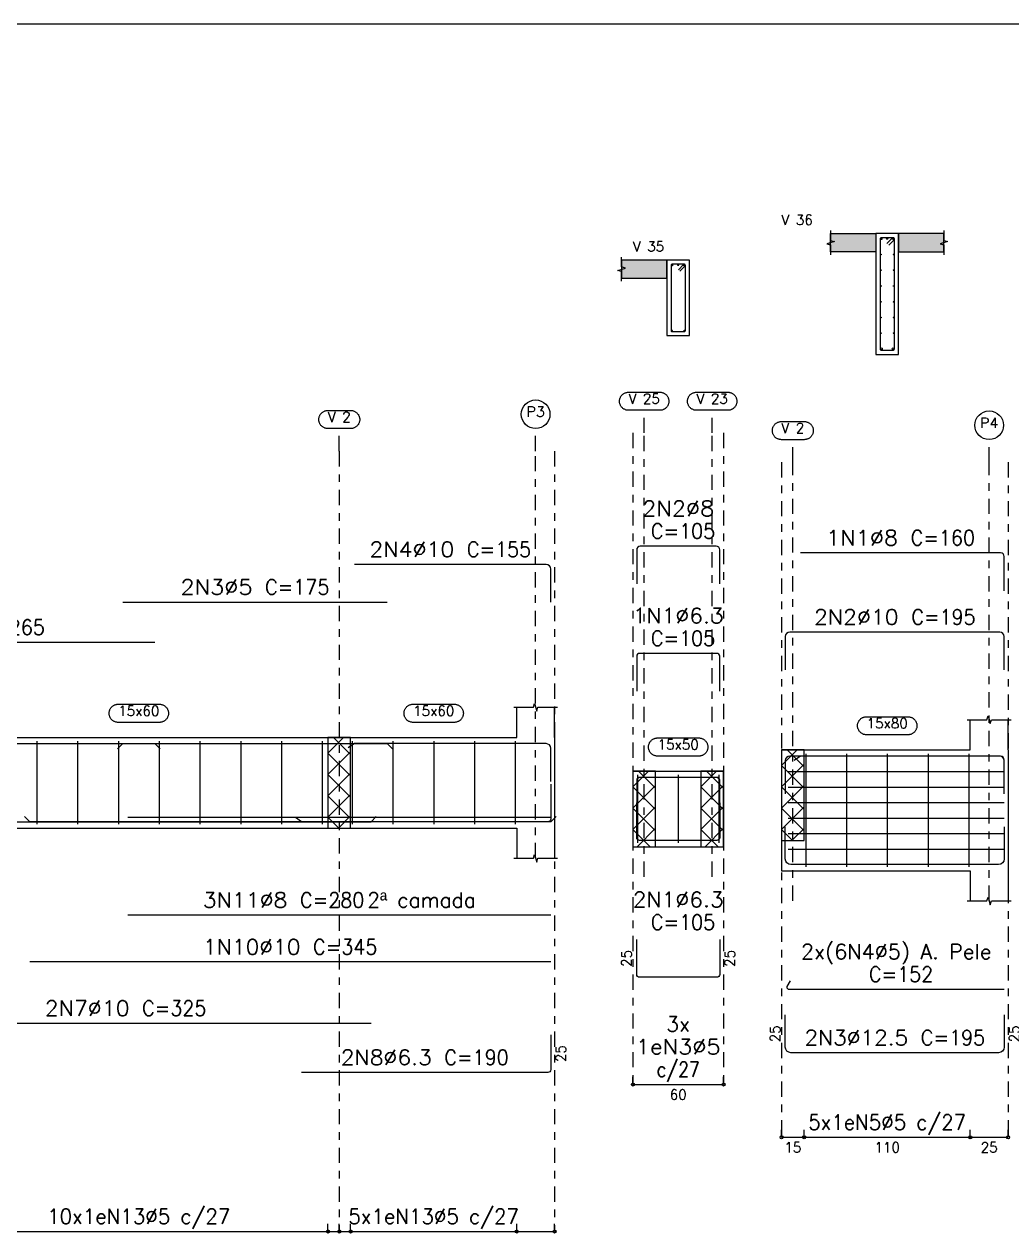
# Model space of a CAD drawing. Header units: millimetres. Extents: x 0 to 84, y 0 to 59.4.
# Drawn here: x 39.13 to 52.21, y 43.37 to 59.4 of the extents above; entities that cross this region are included whole.
import ezdxf
from ezdxf.enums import TextEntityAlignment as Align

# ---------------------------------------------------------------- set-up
doc = ezdxf.new("R2010")
doc.units = ezdxf.units.MM
doc.linetypes.add('CYPE_RAYAPUNTO', pattern=[0.4125, 0.2025, -0.105, 0, -0.105])
for name, color, linetype, lineweight in [('ARM_LONGITUDINAL_Ø10', 103, 'Continuous', 9), ('ARM_LONGITUDINAL_Ø12_5', 51, 'Continuous', 9), ('ARM_LONGITUDINAL_Ø5', 151, 'Continuous', 9), ('ARM_LONGITUDINAL_Ø6_3', 32, 'Continuous', 9), ('ARM_LONGITUDINAL_Ø8', 32, 'Continuous', 9), ('ARM_TRANSVERSAL_Ø5', 151, 'Continuous', 9), ('ELE_ARM_TRANS_TXT_EST', 3, 'Continuous', 9), ('ELE_CONT_NOS', 122, 'Continuous', 9), ('ELE_CONT_VIG_CONCRETO', 2, 'Continuous', 9), ('ELE_COT_COT_ANCORAGENS', 3, 'Continuous', 0), ('ELE_COT_COT_EST', 3, 'Continuous', 0), ('ELE_COT_COT_LIN_APOIOS', 2, 'CYPE_RAYAPUNTO', 0), ('ELE_COT_TEXTOS_ESTRIBOS', 122, 'Continuous', 0), ('ELE_REF_COT_LIN_AUX_COTA', 2, 'CYPE_RAYAPUNTO', 9), ('ELE_REF_NOME_PORTICO', 3, 'Continuous', 9), ('ELE_REF_REF_NOME', 3, 'Continuous', 9), ('ELE_REF_REF_REFERENCIA', 3, 'Continuous', 9), ('ELE_REF_TEXTO_REF_NOME', 3, 'Continuous', 9), ('ELE_REF_TEXTO_REF_REFERENCIA', 3, 'Continuous', 9), ('POR_ARM_LONG_ARM_TEXTOS', 3, 'Continuous', 9), ('POR_ARM_LONG_TXT_COMP', 3, 'Continuous', 9), ('POR_ARM_LONG_TXT_IND_LAYER_ARM_LONG', 3, 'Continuous', 9), ('QUAD_BORDA', 1, 'Continuous', 20), ('QUAD_LIMITES', 2, 'Continuous', 0), ('SEC_CONT_LAJES_CORTE', 8, 'Continuous', 9), ('SEC_CONT_VIG_CONCRETO_CORTE', 2, 'Continuous', 9)]:
    doc.layers.add(name, color=color, linetype=linetype, lineweight=lineweight)
doc.styles.add('CYPETXT', font='', dxfattribs={"height": 0.2})
doc.styles.get('CYPETXT').set_extended_font_data('romans')

msp = doc.modelspace()

# ---------------------------------------------------------------- hatches: boundary and pattern name
at = {"layer": 'SEC_CONT_LAJES_CORTE', "true_color": 0xdad7d3}
for points in [[(49.808, 56.627), (50.408, 56.627), (50.408, 56.387), (49.808, 56.387)], [(51.308, 56.627), (50.708, 56.627), (50.708, 56.387), (51.308, 56.387)], [(47.04, 56.035), (47.64, 56.035), (47.64, 56.275), (47.04, 56.275)]]:
    msp.add_hatch(color=254, dxfattribs=at).paths.add_polyline_path(points, flags=0)

# ---------------------------------------------------------------- linework, layer by layer
at = {"layer": 'ARM_LONGITUDINAL_Ø10'}
for p, q in [((43.502, 49.871), (43.419, 49.815)), ((39.202, 48.835), (39.131, 48.905)), ((43.722, 48.835), (43.792, 48.905)), ((46.102, 48.835), (46.172, 48.905))]:
    msp.add_line(p, q, dxfattribs=at)
for points in [[(46.102, 51.744), (46.102, 52.184), (46.097, 52.207), (46.084, 52.226), (46.065, 52.239), (46.042, 52.244), (43.502, 52.244)], [(52.108, 50.848), (52.108, 51.288), (52.103, 51.311), (52.09, 51.33), (52.071, 51.343), (52.048, 51.348), (49.268, 51.348), (49.245, 51.343), (49.225, 51.33), (49.212, 51.311), (49.208, 51.288), (49.208, 50.848)], [(46.102, 49.371), (46.102, 49.811), (46.097, 49.834), (46.084, 49.853), (46.065, 49.866), (46.042, 49.871), (43.502, 49.871)], [(52.108, 49.206), (52.108, 49.646), (52.103, 49.669), (52.09, 49.688), (52.071, 49.701), (52.048, 49.706), (49.268, 49.706), (49.245, 49.701), (49.225, 49.688), (49.212, 49.669), (49.208, 49.646), (49.208, 49.206)], [(37.222, 48.835), (43.722, 48.835)], [(46.102, 48.835), (39.202, 48.835)], [(46.102, 46.979), (39.202, 46.979)], [(37.222, 46.167), (43.722, 46.167)]]:
    msp.add_lwpolyline(points, dxfattribs=at)
for centre in [(50.478, 56.557), (50.638, 56.557)]:
    msp.add_circle(centre, 0.01, dxfattribs=at)
at = {"layer": 'ARM_LONGITUDINAL_Ø12_5'}
msp.add_line((40.857, 49.871), (40.928, 49.8), dxfattribs=at)
for points in [[(35.557, 51.213), (40.857, 51.213)], [(35.557, 49.871), (40.857, 49.871)], [(52.108, 48.77), (52.108, 48.345), (52.102, 48.316), (52.086, 48.292), (52.061, 48.275), (52.033, 48.27), (49.283, 48.27), (49.254, 48.275), (49.23, 48.292), (49.213, 48.316), (49.208, 48.345), (49.208, 48.77)], [(52.108, 46.277), (52.108, 45.852), (52.102, 45.823), (52.086, 45.799), (52.061, 45.783), (52.033, 45.777), (49.283, 45.777), (49.254, 45.783), (49.23, 45.799), (49.213, 45.823), (49.208, 45.852), (49.208, 46.277)]]:
    msp.add_lwpolyline(points, dxfattribs=at)
for centre in [(50.48, 55.1), (50.635, 55.1)]:
    msp.add_circle(centre, 0.0125, dxfattribs=at)
at = {"layer": 'ARM_LONGITUDINAL_Ø5'}
for p, q in [((40.435, 49.871), (40.365, 49.8)), ((43.935, 49.871), (44.006, 49.8))]:
    msp.add_line(p, q, dxfattribs=at)
for points in [[(40.435, 51.745), (43.935, 51.745)], [(40.435, 49.871), (43.935, 49.871)], [(49.248, 49.501), (52.108, 49.501)], [(49.248, 49.295), (52.108, 49.295)], [(49.248, 49.09), (52.108, 49.09)], [(49.248, 48.885), (52.108, 48.885)], [(49.248, 48.68), (52.108, 48.68)], [(49.248, 48.475), (52.108, 48.475)], [(49.273, 46.729), (49.228, 46.652), (49.23, 46.638), (49.237, 46.626), (49.248, 46.617), (52.108, 46.617)]]:
    msp.add_lwpolyline(points, dxfattribs=at)
for centre in [(50.473, 56.349), (50.643, 56.349), (50.473, 56.141), (50.643, 56.141), (50.473, 55.933), (50.643, 55.933), (50.473, 55.724), (50.643, 55.724), (50.473, 55.516), (50.643, 55.516), (50.473, 55.308), (50.643, 55.308)]:
    msp.add_circle(centre, 0.005, dxfattribs=at)
at = {"layer": 'ARM_LONGITUDINAL_Ø6_3'}
msp.add_line((42.802, 48.835), (42.721, 48.894), dxfattribs=at)
for points in [[(48.34, 50.566), (48.34, 51.028), (48.337, 51.043), (48.329, 51.055), (48.316, 51.063), (48.302, 51.066), (47.277, 51.066), (47.263, 51.063), (47.251, 51.055), (47.243, 51.043), (47.24, 51.028), (47.24, 50.566)], [(48.34, 48.924), (48.34, 49.386), (48.337, 49.401), (48.329, 49.413), (48.316, 49.421), (48.302, 49.424), (47.277, 49.424), (47.263, 49.421), (47.251, 49.413), (47.243, 49.401), (47.24, 49.386), (47.24, 48.924)], [(46.102, 49.335), (46.102, 48.872), (46.099, 48.858), (46.091, 48.846), (46.078, 48.838), (46.064, 48.835), (42.802, 48.835)], [(48.34, 49.088), (48.34, 48.626), (48.337, 48.611), (48.329, 48.599), (48.316, 48.591), (48.302, 48.588), (47.277, 48.588), (47.263, 48.591), (47.251, 48.599), (47.243, 48.611), (47.24, 48.626), (47.24, 49.088)], [(48.34, 47.276), (48.34, 46.814), (48.337, 46.799), (48.329, 46.787), (48.316, 46.779), (48.302, 46.776), (47.277, 46.776), (47.263, 46.779), (47.251, 46.787), (47.243, 46.799), (47.24, 46.814), (47.24, 47.276)], [(46.102, 46.015), (46.102, 45.553), (46.099, 45.538), (46.091, 45.526), (46.078, 45.518), (46.064, 45.515), (42.802, 45.515)]]:
    msp.add_lwpolyline(points, dxfattribs=at)
for centre in [(47.79, 56.209), (47.706, 55.341), (47.873, 55.341)]:
    msp.add_circle(centre, 0.0063, dxfattribs=at)
at = {"layer": 'ARM_LONGITUDINAL_Ø8'}
msp.add_line((49.408, 49.706), (49.325, 49.649), dxfattribs=at)
for points in [[(48.34, 51.986), (48.34, 52.438), (48.336, 52.456), (48.326, 52.472), (48.31, 52.482), (48.292, 52.486), (47.288, 52.486), (47.269, 52.482), (47.254, 52.472), (47.243, 52.456), (47.24, 52.438), (47.24, 51.986)], [(52.108, 51.897), (52.108, 52.349), (52.104, 52.368), (52.094, 52.383), (52.078, 52.394), (52.06, 52.397), (49.408, 52.397)], [(52.108, 49.206), (52.108, 49.658), (52.104, 49.676), (52.094, 49.692), (52.078, 49.702), (52.06, 49.706), (49.408, 49.706)], [(48.34, 48.924), (48.34, 49.376), (48.336, 49.394), (48.326, 49.41), (48.31, 49.42), (48.292, 49.424), (47.288, 49.424), (47.269, 49.42), (47.254, 49.41), (47.243, 49.394), (47.24, 49.376), (47.24, 48.924)], [(46.102, 48.891), (40.502, 48.891)], [(46.102, 47.599), (40.502, 47.599)]]:
    msp.add_lwpolyline(points, dxfattribs=at)
for centre in [(50.558, 56.559), (47.708, 56.207), (47.872, 56.207)]:
    msp.add_circle(centre, 0.008, dxfattribs=at)
at = {"layer": 'ARM_TRANSVERSAL_Ø5'}
for p, q in [((39.297, 49.903), (39.297, 48.803)), ((39.837, 49.903), (39.837, 48.803)), ((40.377, 49.903), (40.377, 48.803)), ((40.917, 49.903), (40.917, 48.803)), ((41.457, 49.903), (41.457, 48.803)), ((41.997, 49.903), (41.997, 48.803)), ((42.537, 49.903), (42.537, 48.803)), ((43.077, 49.903), (43.077, 48.803)), ((43.472, 49.903), (43.472, 48.803)), ((44.012, 49.903), (44.012, 48.803)), ((44.552, 49.903), (44.552, 48.803)), ((45.092, 49.903), (45.092, 48.803)), ((45.632, 49.903), (45.632, 48.803)), ((49.478, 49.738), (49.478, 48.238)), ((50.018, 49.738), (50.018, 48.238)), ((50.558, 49.738), (50.558, 48.238)), ((51.098, 49.738), (51.098, 48.238)), ((51.638, 49.738), (51.638, 48.238)), ((47.25, 49.456), (47.25, 48.556)), ((47.79, 49.456), (47.79, 48.556)), ((48.33, 49.456), (48.33, 48.556))]:
    msp.add_line(p, q, dxfattribs=at)
for points in [[(50.577, 56.472), (50.648, 56.542), (50.65, 56.545), (50.651, 56.548), (50.652, 56.551), (50.653, 56.555), (50.652, 56.558), (50.651, 56.561), (50.65, 56.564), (50.648, 56.567), (50.645, 56.569), (50.642, 56.571), (50.639, 56.572), (50.635, 56.572), (50.48, 56.572), (50.474, 56.571), (50.468, 56.567), (50.464, 56.561), (50.463, 56.555), (50.463, 55.1), (50.464, 55.093), (50.468, 55.087), (50.474, 55.083), (50.48, 55.082), (50.635, 55.082), (50.642, 55.083), (50.648, 55.087), (50.651, 55.093), (50.653, 55.1), (50.653, 56.555), (50.652, 56.558), (50.651, 56.561), (50.65, 56.564), (50.648, 56.567), (50.645, 56.569), (50.642, 56.571), (50.639, 56.572), (50.635, 56.572), (50.632, 56.572), (50.629, 56.571), (50.626, 56.569), (50.623, 56.567), (50.552, 56.496)], [(47.81, 56.127), (47.881, 56.198), (47.882, 56.2), (47.884, 56.202), (47.884, 56.205), (47.885, 56.207), (47.884, 56.21), (47.884, 56.212), (47.882, 56.214), (47.881, 56.216), (47.879, 56.218), (47.877, 56.219), (47.874, 56.22), (47.872, 56.22), (47.708, 56.22), (47.703, 56.219), (47.698, 56.216), (47.696, 56.212), (47.695, 56.207), (47.695, 55.343), (47.696, 55.338), (47.698, 55.334), (47.703, 55.331), (47.708, 55.33), (47.872, 55.33), (47.877, 55.331), (47.881, 55.334), (47.884, 55.338), (47.885, 55.343), (47.885, 56.207), (47.884, 56.21), (47.884, 56.212), (47.882, 56.214), (47.881, 56.216), (47.879, 56.218), (47.877, 56.219), (47.874, 56.22), (47.872, 56.22), (47.869, 56.22), (47.867, 56.219), (47.864, 56.218), (47.862, 56.216), (47.792, 56.146)]]:
    msp.add_lwpolyline(points, dxfattribs=at)
at = {"layer": 'ELE_CONT_NOS'}
for p, q in [((45.652, 49.953), (45.652, 50.353)), ((46.152, 49.953), (46.152, 50.353)), ((51.658, 49.788), (51.658, 50.188)), ((52.158, 49.788), (52.158, 50.188)), ((43.152, 49.953), (43.152, 49.953)), ((43.452, 49.953), (43.452, 49.953)), ((49.158, 49.788), (49.158, 48.188)), ((47.19, 49.506), (47.19, 48.506)), ((48.39, 49.506), (48.39, 48.506)), ((43.152, 48.753), (43.152, 48.753)), ((43.452, 48.753), (43.452, 48.753)), ((45.652, 48.753), (45.652, 48.353)), ((46.152, 48.753), (46.152, 48.353)), ((51.658, 48.188), (51.658, 47.788)), ((52.158, 48.188), (52.158, 47.788))]:
    msp.add_line(p, q, dxfattribs=at)
at = {"layer": 'ELE_CONT_NOS', "lineweight": 0}
for p, q in [((43.152, 49.746), (43.359, 49.953)), ((43.452, 49.728), (43.227, 49.953)), ((43.152, 49.463), (43.452, 49.763)), ((43.452, 49.446), (43.152, 49.746)), ((49.158, 49.581), (49.365, 49.788)), ((49.458, 49.563), (49.234, 49.788)), ((49.158, 49.298), (49.458, 49.598)), ((49.458, 49.281), (49.158, 49.581)), ((43.152, 49.18), (43.452, 49.48)), ((43.452, 49.163), (43.152, 49.463)), ((47.19, 49.299), (47.397, 49.506)), ((47.49, 49.282), (47.265, 49.506)), ((48.09, 49.299), (48.297, 49.506)), ((48.39, 49.282), (48.165, 49.506)), ((47.19, 49.016), (47.49, 49.316)), ((47.49, 48.999), (47.19, 49.299)), ((48.09, 49.016), (48.39, 49.316)), ((48.39, 48.999), (48.09, 49.299)), ((49.158, 49.015), (49.458, 49.315)), ((49.458, 48.998), (49.158, 49.298)), ((43.152, 48.897), (43.452, 49.197)), ((43.452, 48.88), (43.152, 49.18)), ((43.29, 48.753), (43.452, 48.914)), ((47.19, 48.733), (47.49, 49.033)), ((47.49, 48.716), (47.19, 49.016)), ((48.09, 48.733), (48.39, 49.033)), ((48.39, 48.716), (48.09, 49.016)), ((49.158, 48.732), (49.458, 49.032)), ((49.458, 48.715), (49.158, 49.015)), ((43.296, 48.753), (43.152, 48.897)), ((47.245, 48.506), (47.49, 48.75)), ((48.145, 48.506), (48.39, 48.75)), ((49.296, 48.588), (49.458, 48.749)), ((47.417, 48.506), (47.19, 48.733)), ((48.317, 48.506), (48.09, 48.733)), ((49.302, 48.588), (49.158, 48.732))]:
    msp.add_line(p, q, dxfattribs=at)
at = {"layer": 'ELE_CONT_NOS'}
for points in [[(45.612, 50.353), (45.872, 50.353), (45.887, 50.403), (45.917, 50.303), (45.932, 50.353), (46.192, 50.353)], [(51.618, 50.188), (51.878, 50.188), (51.893, 50.238), (51.923, 50.138), (51.938, 50.188), (52.198, 50.188)], [(43.152, 49.953), (43.452, 49.953)], [(46.152, 49.953), (46.152, 48.753)], [(49.158, 49.788), (49.458, 49.788)], [(52.158, 49.788), (52.158, 48.188)], [(47.19, 49.506), (47.49, 49.506)], [(48.09, 49.506), (48.39, 49.506)], [(43.152, 48.753), (43.452, 48.753)], [(47.19, 48.506), (47.49, 48.506)], [(48.09, 48.506), (48.39, 48.506)], [(45.612, 48.353), (45.872, 48.353), (45.887, 48.403), (45.917, 48.303), (45.932, 48.353), (46.192, 48.353)], [(49.158, 48.188), (49.458, 48.188)], [(51.618, 47.788), (51.878, 47.788), (51.893, 47.838), (51.923, 47.738), (51.938, 47.788), (52.198, 47.788)]]:
    msp.add_lwpolyline(points, dxfattribs=at)
at = {"layer": 'ELE_CONT_NOS', "lineweight": 0}
for points in [[(43.152, 49.953), (43.152, 48.753), (43.452, 48.753), (43.452, 49.953), (43.152, 49.953)], [(49.158, 49.788), (49.158, 48.588), (49.458, 48.588), (49.458, 49.788), (49.158, 49.788)], [(47.19, 49.506), (47.19, 48.506), (47.49, 48.506), (47.49, 49.506), (47.19, 49.506)], [(48.09, 49.506), (48.09, 48.506), (48.39, 48.506), (48.39, 49.506), (48.09, 49.506)]]:
    msp.add_lwpolyline(points, close=True, dxfattribs=at)
at = {"layer": 'ELE_CONT_VIG_CONCRETO'}
for p, q in [((38.142, 49.953), (43.152, 49.953)), ((43.452, 49.953), (45.652, 49.953)), ((49.458, 49.788), (51.658, 49.788)), ((47.49, 49.506), (48.09, 49.506)), ((38.142, 48.753), (43.152, 48.753)), ((43.452, 48.753), (45.652, 48.753)), ((47.49, 48.506), (48.09, 48.506)), ((49.458, 48.188), (51.658, 48.188))]:
    msp.add_line(p, q, dxfattribs=at)
at = {"layer": 'ELE_COT_COT_EST'}
for p, q in [((47.19, 45.356), (47.19, 45.456)), ((49.158, 44.657), (49.158, 44.757)), ((49.458, 44.657), (49.458, 44.757)), ((51.658, 44.657), (51.658, 44.757)), ((43.152, 43.409), (43.152, 43.509)), ((43.302, 43.409), (43.302, 43.509)), ((43.452, 43.409), (43.452, 43.509)), ((45.652, 43.409), (45.652, 43.509))]:
    msp.add_line(p, q, dxfattribs=at)
for points in [[(47.19, 45.356), (48.39, 45.356), (48.39, 45.456)], [(49.158, 44.657), (49.458, 44.657), (49.458, 44.757)], [(49.458, 44.657), (51.658, 44.657), (51.658, 44.757)], [(51.658, 44.657), (52.158, 44.657), (52.158, 44.757)], [(38.142, 43.409), (43.152, 43.409), (43.152, 43.509)], [(43.152, 43.409), (43.302, 43.409), (43.302, 43.509)], [(43.302, 43.409), (43.452, 43.409), (43.452, 43.509)], [(43.452, 43.409), (45.652, 43.409), (45.652, 43.509)], [(45.652, 43.409), (46.152, 43.409), (46.152, 43.509)]]:
    msp.add_lwpolyline(points, dxfattribs=at)
for centre in [(47.19, 45.356), (48.39, 45.356), (49.158, 44.657), (49.458, 44.657), (49.458, 44.657), (51.658, 44.657), (51.658, 44.657), (52.158, 44.657), (43.152, 43.409), (43.152, 43.409), (43.302, 43.409), (43.302, 43.409), (43.452, 43.409), (43.452, 43.409), (45.652, 43.409), (45.652, 43.409), (46.152, 43.409)]:
    msp.add_circle(centre, 0.02, dxfattribs=at)
at = {"layer": 'ELE_COT_COT_LIN_APOIOS'}
for p, q in [((47.19, 53.986), (47.19, 45.356)), ((48.39, 53.986), (48.39, 45.356)), ((43.302, 53.744), (43.302, 43.409)), ((46.152, 53.744), (46.152, 43.409)), ((49.158, 53.597), (49.158, 44.657)), ((52.158, 53.597), (52.158, 44.657))]:
    msp.add_line(p, q, dxfattribs=at)
at = {"layer": 'ELE_REF_COT_LIN_AUX_COTA'}
for p, q in [((47.34, 53.986), (47.34, 54.286)), ((48.24, 53.986), (48.24, 54.286)), ((43.302, 53.744), (43.302, 54.044)), ((45.902, 53.744), (45.902, 54.044)), ((47.34, 48.106), (47.34, 53.986)), ((48.24, 48.106), (48.24, 53.986)), ((49.308, 53.597), (49.308, 53.897)), ((51.908, 53.597), (51.908, 53.897)), ((45.902, 48.353), (45.902, 53.744)), ((49.308, 47.788), (49.308, 53.597)), ((51.908, 47.788), (51.908, 53.597))]:
    msp.add_line(p, q, dxfattribs=at)
at = {"layer": 'ELE_REF_REF_NOME'}
for points in [[(40.92, 50.393), (40.928, 50.392), (40.936, 50.392), (40.944, 50.39), (40.951, 50.388), (40.959, 50.386), (40.966, 50.383), (40.974, 50.38), (40.981, 50.376), (40.988, 50.372), (40.994, 50.367), (41, 50.362), (41.006, 50.356), (41.011, 50.35), (41.016, 50.344), (41.021, 50.337), (41.025, 50.33), (41.028, 50.323), (41.032, 50.316), (41.034, 50.308), (41.036, 50.3), (41.038, 50.293), (41.039, 50.285), (41.04, 50.277), (41.04, 50.269), (41.039, 50.261), (41.038, 50.253), (41.036, 50.245), (41.034, 50.237), (41.032, 50.23), (41.028, 50.222), (41.025, 50.215), (41.021, 50.208), (41.016, 50.201), (41.011, 50.195), (41.006, 50.189), (41, 50.184), (40.994, 50.178), (40.988, 50.174), (40.981, 50.169), (40.974, 50.166), (40.966, 50.162), (40.959, 50.159), (40.951, 50.157), (40.944, 50.155), (40.936, 50.154), (40.928, 50.153), (40.92, 50.153), (40.374, 50.153), (40.366, 50.153), (40.358, 50.154), (40.35, 50.155), (40.342, 50.157), (40.334, 50.159), (40.327, 50.162), (40.319, 50.166), (40.312, 50.169), (40.306, 50.174), (40.299, 50.178), (40.293, 50.184), (40.287, 50.189), (40.282, 50.195), (40.277, 50.201), (40.272, 50.208), (40.268, 50.215), (40.265, 50.222), (40.262, 50.23), (40.259, 50.237), (40.257, 50.245), (40.255, 50.253), (40.254, 50.261), (40.254, 50.269), (40.254, 50.277), (40.254, 50.285), (40.255, 50.293), (40.257, 50.3), (40.259, 50.308), (40.262, 50.316), (40.265, 50.323), (40.268, 50.33), (40.272, 50.337), (40.277, 50.344), (40.282, 50.35), (40.287, 50.356), (40.293, 50.362), (40.299, 50.367), (40.306, 50.372), (40.312, 50.376), (40.319, 50.38), (40.327, 50.383), (40.334, 50.386), (40.342, 50.388), (40.35, 50.39), (40.358, 50.392), (40.366, 50.392), (40.374, 50.393), (40.92, 50.393)], [(44.825, 50.393), (44.833, 50.392), (44.841, 50.392), (44.849, 50.39), (44.856, 50.388), (44.864, 50.386), (44.871, 50.383), (44.879, 50.38), (44.886, 50.376), (44.893, 50.372), (44.899, 50.367), (44.905, 50.362), (44.911, 50.356), (44.916, 50.35), (44.921, 50.344), (44.926, 50.337), (44.93, 50.33), (44.933, 50.323), (44.937, 50.316), (44.939, 50.308), (44.941, 50.3), (44.943, 50.293), (44.944, 50.285), (44.945, 50.277), (44.945, 50.269), (44.944, 50.261), (44.943, 50.253), (44.941, 50.245), (44.939, 50.237), (44.937, 50.23), (44.933, 50.222), (44.93, 50.215), (44.926, 50.208), (44.921, 50.201), (44.916, 50.195), (44.911, 50.189), (44.905, 50.184), (44.899, 50.178), (44.893, 50.174), (44.886, 50.169), (44.879, 50.166), (44.871, 50.162), (44.864, 50.159), (44.856, 50.157), (44.849, 50.155), (44.841, 50.154), (44.833, 50.153), (44.825, 50.153), (44.279, 50.153), (44.271, 50.153), (44.263, 50.154), (44.255, 50.155), (44.247, 50.157), (44.239, 50.159), (44.232, 50.162), (44.224, 50.166), (44.217, 50.169), (44.211, 50.174), (44.204, 50.178), (44.198, 50.184), (44.192, 50.189), (44.187, 50.195), (44.182, 50.201), (44.177, 50.208), (44.173, 50.215), (44.17, 50.222), (44.167, 50.23), (44.164, 50.237), (44.162, 50.245), (44.16, 50.253), (44.159, 50.261), (44.159, 50.269), (44.159, 50.277), (44.159, 50.285), (44.16, 50.293), (44.162, 50.3), (44.164, 50.308), (44.167, 50.316), (44.17, 50.323), (44.173, 50.33), (44.177, 50.337), (44.182, 50.344), (44.187, 50.35), (44.192, 50.356), (44.198, 50.362), (44.204, 50.367), (44.211, 50.372), (44.217, 50.376), (44.224, 50.38), (44.232, 50.383), (44.239, 50.386), (44.247, 50.388), (44.255, 50.39), (44.263, 50.392), (44.271, 50.392), (44.279, 50.393), (44.825, 50.393)], [(50.831, 50.228), (50.839, 50.227), (50.847, 50.227), (50.855, 50.225), (50.862, 50.223), (50.87, 50.221), (50.878, 50.218), (50.885, 50.215), (50.892, 50.211), (50.899, 50.207), (50.905, 50.202), (50.911, 50.197), (50.917, 50.191), (50.922, 50.185), (50.927, 50.179), (50.932, 50.172), (50.936, 50.165), (50.94, 50.158), (50.943, 50.151), (50.945, 50.143), (50.948, 50.136), (50.949, 50.128), (50.95, 50.12), (50.951, 50.112), (50.951, 50.104), (50.95, 50.096), (50.949, 50.088), (50.948, 50.08), (50.945, 50.072), (50.943, 50.065), (50.94, 50.057), (50.936, 50.05), (50.932, 50.043), (50.927, 50.037), (50.922, 50.03), (50.917, 50.024), (50.911, 50.019), (50.905, 50.014), (50.899, 50.009), (50.892, 50.004), (50.885, 50.001), (50.878, 49.997), (50.87, 49.994), (50.862, 49.992), (50.855, 49.99), (50.847, 49.989), (50.839, 49.988), (50.831, 49.988), (50.285, 49.988), (50.277, 49.988), (50.269, 49.989), (50.261, 49.99), (50.253, 49.992), (50.245, 49.994), (50.238, 49.997), (50.231, 50.001), (50.224, 50.004), (50.217, 50.009), (50.21, 50.014), (50.204, 50.019), (50.199, 50.024), (50.193, 50.03), (50.188, 50.037), (50.184, 50.043), (50.18, 50.05), (50.176, 50.057), (50.173, 50.065), (50.17, 50.072), (50.168, 50.08), (50.166, 50.088), (50.165, 50.096), (50.165, 50.104), (50.165, 50.112), (50.165, 50.12), (50.166, 50.128), (50.168, 50.136), (50.17, 50.143), (50.173, 50.151), (50.176, 50.158), (50.18, 50.165), (50.184, 50.172), (50.188, 50.179), (50.193, 50.185), (50.199, 50.191), (50.204, 50.197), (50.21, 50.202), (50.217, 50.207), (50.224, 50.211), (50.231, 50.215), (50.238, 50.218), (50.245, 50.221), (50.253, 50.223), (50.261, 50.225), (50.269, 50.227), (50.277, 50.227), (50.285, 50.228), (50.831, 50.228)], [(48.063, 49.946), (48.071, 49.946), (48.079, 49.945), (48.087, 49.943), (48.094, 49.942), (48.102, 49.939), (48.11, 49.936), (48.117, 49.933), (48.124, 49.929), (48.131, 49.925), (48.137, 49.92), (48.143, 49.915), (48.149, 49.909), (48.154, 49.903), (48.159, 49.897), (48.164, 49.89), (48.168, 49.884), (48.172, 49.876), (48.175, 49.869), (48.177, 49.861), (48.179, 49.854), (48.181, 49.846), (48.182, 49.838), (48.183, 49.83), (48.183, 49.822), (48.182, 49.814), (48.181, 49.806), (48.179, 49.798), (48.177, 49.79), (48.175, 49.783), (48.172, 49.775), (48.168, 49.768), (48.164, 49.761), (48.159, 49.755), (48.154, 49.748), (48.149, 49.742), (48.143, 49.737), (48.137, 49.732), (48.131, 49.727), (48.124, 49.723), (48.117, 49.719), (48.11, 49.715), (48.102, 49.712), (48.094, 49.71), (48.087, 49.708), (48.079, 49.707), (48.071, 49.706), (48.063, 49.706), (47.517, 49.706), (47.509, 49.706), (47.501, 49.707), (47.493, 49.708), (47.485, 49.71), (47.477, 49.712), (47.47, 49.715), (47.463, 49.719), (47.456, 49.723), (47.449, 49.727), (47.442, 49.732), (47.436, 49.737), (47.43, 49.742), (47.425, 49.748), (47.42, 49.755), (47.416, 49.761), (47.411, 49.768), (47.408, 49.775), (47.405, 49.783), (47.402, 49.79), (47.4, 49.798), (47.398, 49.806), (47.397, 49.814), (47.397, 49.822), (47.397, 49.83), (47.397, 49.838), (47.398, 49.846), (47.4, 49.854), (47.402, 49.861), (47.405, 49.869), (47.408, 49.876), (47.411, 49.884), (47.416, 49.89), (47.42, 49.897), (47.425, 49.903), (47.43, 49.909), (47.436, 49.915), (47.442, 49.92), (47.449, 49.925), (47.456, 49.929), (47.463, 49.933), (47.47, 49.936), (47.477, 49.939), (47.485, 49.942), (47.493, 49.943), (47.501, 49.945), (47.509, 49.946), (47.517, 49.946), (48.063, 49.946)]]:
    msp.add_lwpolyline(points, close=True, dxfattribs=at)
at = {"layer": 'ELE_REF_REF_REFERENCIA'}
for points in [[(47.547, 54.526), (47.555, 54.526), (47.563, 54.525), (47.571, 54.523), (47.578, 54.522), (47.586, 54.519), (47.594, 54.516), (47.601, 54.513), (47.608, 54.509), (47.615, 54.505), (47.621, 54.5), (47.627, 54.495), (47.633, 54.489), (47.638, 54.483), (47.643, 54.477), (47.648, 54.47), (47.652, 54.464), (47.656, 54.456), (47.659, 54.449), (47.661, 54.441), (47.663, 54.434), (47.665, 54.426), (47.666, 54.418), (47.667, 54.41), (47.667, 54.402), (47.666, 54.394), (47.665, 54.386), (47.663, 54.378), (47.661, 54.37), (47.659, 54.363), (47.656, 54.355), (47.652, 54.348), (47.648, 54.341), (47.643, 54.335), (47.638, 54.328), (47.633, 54.322), (47.627, 54.317), (47.621, 54.312), (47.615, 54.307), (47.608, 54.303), (47.601, 54.299), (47.594, 54.295), (47.586, 54.292), (47.578, 54.29), (47.571, 54.288), (47.563, 54.287), (47.555, 54.286), (47.547, 54.286), (47.133, 54.286), (47.125, 54.286), (47.117, 54.287), (47.109, 54.288), (47.101, 54.29), (47.093, 54.292), (47.086, 54.295), (47.079, 54.299), (47.072, 54.303), (47.065, 54.307), (47.058, 54.312), (47.052, 54.317), (47.046, 54.322), (47.041, 54.328), (47.036, 54.335), (47.032, 54.341), (47.027, 54.348), (47.024, 54.355), (47.021, 54.363), (47.018, 54.37), (47.016, 54.378), (47.014, 54.386), (47.013, 54.394), (47.013, 54.402), (47.013, 54.41), (47.013, 54.418), (47.014, 54.426), (47.016, 54.434), (47.018, 54.441), (47.021, 54.449), (47.024, 54.456), (47.027, 54.464), (47.032, 54.47), (47.036, 54.477), (47.041, 54.483), (47.046, 54.489), (47.052, 54.495), (47.058, 54.5), (47.065, 54.505), (47.072, 54.509), (47.079, 54.513), (47.086, 54.516), (47.093, 54.519), (47.101, 54.522), (47.109, 54.523), (47.117, 54.525), (47.125, 54.526), (47.133, 54.526), (47.547, 54.526)], [(48.447, 54.526), (48.455, 54.526), (48.463, 54.525), (48.471, 54.523), (48.478, 54.522), (48.486, 54.519), (48.494, 54.516), (48.501, 54.513), (48.508, 54.509), (48.515, 54.505), (48.521, 54.5), (48.527, 54.495), (48.533, 54.489), (48.538, 54.483), (48.543, 54.477), (48.548, 54.47), (48.552, 54.464), (48.556, 54.456), (48.559, 54.449), (48.561, 54.441), (48.563, 54.434), (48.565, 54.426), (48.566, 54.418), (48.567, 54.41), (48.567, 54.402), (48.566, 54.394), (48.565, 54.386), (48.563, 54.378), (48.561, 54.37), (48.559, 54.363), (48.556, 54.355), (48.552, 54.348), (48.548, 54.341), (48.543, 54.335), (48.538, 54.328), (48.533, 54.322), (48.527, 54.317), (48.521, 54.312), (48.515, 54.307), (48.508, 54.303), (48.501, 54.299), (48.494, 54.295), (48.486, 54.292), (48.478, 54.29), (48.471, 54.288), (48.463, 54.287), (48.455, 54.286), (48.447, 54.286), (48.033, 54.286), (48.025, 54.286), (48.017, 54.287), (48.009, 54.288), (48.001, 54.29), (47.993, 54.292), (47.986, 54.295), (47.979, 54.299), (47.972, 54.303), (47.965, 54.307), (47.958, 54.312), (47.952, 54.317), (47.946, 54.322), (47.941, 54.328), (47.936, 54.335), (47.932, 54.341), (47.927, 54.348), (47.924, 54.355), (47.921, 54.363), (47.918, 54.37), (47.916, 54.378), (47.914, 54.386), (47.913, 54.394), (47.913, 54.402), (47.913, 54.41), (47.913, 54.418), (47.914, 54.426), (47.916, 54.434), (47.918, 54.441), (47.921, 54.449), (47.924, 54.456), (47.927, 54.464), (47.932, 54.47), (47.936, 54.477), (47.941, 54.483), (47.946, 54.489), (47.952, 54.495), (47.958, 54.5), (47.965, 54.505), (47.972, 54.509), (47.979, 54.513), (47.986, 54.516), (47.993, 54.519), (48.001, 54.522), (48.009, 54.523), (48.017, 54.525), (48.025, 54.526), (48.033, 54.526), (48.447, 54.526)], [(43.453, 54.284), (43.461, 54.284), (43.469, 54.283), (43.477, 54.282), (43.484, 54.28), (43.492, 54.277), (43.499, 54.274), (43.507, 54.271), (43.514, 54.267), (43.521, 54.263), (43.527, 54.258), (43.533, 54.253), (43.539, 54.247), (43.544, 54.241), (43.549, 54.235), (43.554, 54.229), (43.558, 54.222), (43.561, 54.214), (43.565, 54.207), (43.567, 54.199), (43.569, 54.192), (43.571, 54.184), (43.572, 54.176), (43.573, 54.168), (43.573, 54.16), (43.572, 54.152), (43.571, 54.144), (43.569, 54.136), (43.567, 54.128), (43.565, 54.121), (43.561, 54.113), (43.558, 54.106), (43.554, 54.099), (43.549, 54.093), (43.544, 54.086), (43.539, 54.081), (43.533, 54.075), (43.527, 54.07), (43.521, 54.065), (43.514, 54.061), (43.507, 54.057), (43.499, 54.053), (43.492, 54.051), (43.484, 54.048), (43.477, 54.046), (43.469, 54.045), (43.461, 54.044), (43.453, 54.044), (43.151, 54.044), (43.143, 54.044), (43.135, 54.045), (43.127, 54.046), (43.119, 54.048), (43.111, 54.051), (43.104, 54.053), (43.096, 54.057), (43.089, 54.061), (43.083, 54.065), (43.076, 54.07), (43.07, 54.075), (43.064, 54.081), (43.059, 54.086), (43.054, 54.093), (43.049, 54.099), (43.045, 54.106), (43.042, 54.113), (43.039, 54.121), (43.036, 54.128), (43.034, 54.136), (43.032, 54.144), (43.031, 54.152), (43.031, 54.16), (43.031, 54.168), (43.031, 54.176), (43.032, 54.184), (43.034, 54.192), (43.036, 54.199), (43.039, 54.207), (43.042, 54.214), (43.045, 54.222), (43.049, 54.229), (43.054, 54.235), (43.059, 54.241), (43.064, 54.247), (43.07, 54.253), (43.076, 54.258), (43.083, 54.263), (43.089, 54.267), (43.096, 54.271), (43.104, 54.274), (43.111, 54.277), (43.119, 54.28), (43.127, 54.282), (43.135, 54.283), (43.143, 54.284), (43.151, 54.284), (43.453, 54.284)], [(49.459, 54.137), (49.467, 54.137), (49.475, 54.136), (49.483, 54.135), (49.49, 54.133), (49.498, 54.131), (49.506, 54.128), (49.513, 54.124), (49.52, 54.121), (49.527, 54.116), (49.533, 54.112), (49.539, 54.106), (49.545, 54.101), (49.55, 54.095), (49.555, 54.089), (49.56, 54.082), (49.564, 54.075), (49.568, 54.068), (49.571, 54.061), (49.573, 54.053), (49.576, 54.045), (49.577, 54.037), (49.578, 54.029), (49.579, 54.021), (49.579, 54.013), (49.578, 54.005), (49.577, 53.997), (49.576, 53.99), (49.573, 53.982), (49.571, 53.974), (49.568, 53.967), (49.564, 53.96), (49.56, 53.953), (49.555, 53.946), (49.55, 53.94), (49.545, 53.934), (49.539, 53.928), (49.533, 53.923), (49.527, 53.918), (49.52, 53.914), (49.513, 53.91), (49.506, 53.907), (49.498, 53.904), (49.49, 53.902), (49.483, 53.9), (49.475, 53.898), (49.467, 53.898), (49.459, 53.897), (49.157, 53.897), (49.149, 53.898), (49.141, 53.898), (49.133, 53.9), (49.125, 53.902), (49.117, 53.904), (49.11, 53.907), (49.103, 53.91), (49.096, 53.914), (49.089, 53.918), (49.082, 53.923), (49.076, 53.928), (49.071, 53.934), (49.065, 53.94), (49.06, 53.946), (49.056, 53.953), (49.052, 53.96), (49.048, 53.967), (49.045, 53.974), (49.042, 53.982), (49.04, 53.99), (49.038, 53.997), (49.037, 54.005), (49.037, 54.013), (49.037, 54.021), (49.037, 54.029), (49.038, 54.037), (49.04, 54.045), (49.042, 54.053), (49.045, 54.061), (49.048, 54.068), (49.052, 54.075), (49.056, 54.082), (49.06, 54.089), (49.065, 54.095), (49.071, 54.101), (49.076, 54.106), (49.082, 54.112), (49.089, 54.116), (49.096, 54.121), (49.103, 54.124), (49.11, 54.128), (49.117, 54.131), (49.125, 54.133), (49.133, 54.135), (49.141, 54.136), (49.149, 54.137), (49.157, 54.137), (49.459, 54.137)]]:
    msp.add_lwpolyline(points, close=True, dxfattribs=at)
for centre in [(45.902, 54.234), (51.908, 54.088)]:
    msp.add_circle(centre, 0.19, dxfattribs=at)
at = {"layer": 'QUAD_BORDA'}
msp.add_lwpolyline([(0, 0), (84, 0), (84, 59.4), (0, 59.4), (0, 0)], close=True, dxfattribs=at)
at = {"layer": 'QUAD_LIMITES'}
msp.add_lwpolyline([(0, 0), (84, 0), (84, 59.4), (0, 59.4), (0, 0)], close=True, dxfattribs=at)
at = {"layer": 'SEC_CONT_LAJES_CORTE'}
for points in [[(49.808, 56.667), (49.808, 56.537), (49.858, 56.522), (49.758, 56.492), (49.808, 56.477), (49.808, 56.347)], [(49.808, 56.627), (50.408, 56.627), (50.408, 56.387), (49.808, 56.387)], [(51.308, 56.627), (50.708, 56.627), (50.708, 56.387), (51.308, 56.387)], [(51.308, 56.667), (51.308, 56.537), (51.358, 56.522), (51.258, 56.492), (51.308, 56.477), (51.308, 56.347)], [(47.04, 55.995), (47.04, 56.125), (46.99, 56.14), (47.09, 56.17), (47.04, 56.185), (47.04, 56.315)], [(47.04, 56.035), (47.64, 56.035), (47.64, 56.275), (47.04, 56.275)]]:
    msp.add_lwpolyline(points, dxfattribs=at)
at = {"layer": 'SEC_CONT_LAJES_CORTE', "color": 254, "true_color": 0xdad7d3}
for points in [[(49.808, 56.627), (50.408, 56.627), (50.408, 56.387), (49.808, 56.387)], [(51.308, 56.627), (50.708, 56.627), (50.708, 56.387), (51.308, 56.387)], [(47.04, 56.035), (47.64, 56.035), (47.64, 56.275), (47.04, 56.275)]]:
    msp.add_lwpolyline(points, close=True, dxfattribs=at)
at = {"layer": 'SEC_CONT_VIG_CONCRETO_CORTE'}
for points in [[(50.708, 56.627), (50.408, 56.627), (50.408, 55.027), (50.708, 55.027), (50.708, 56.627)], [(47.94, 56.275), (47.64, 56.275), (47.64, 55.275), (47.94, 55.275), (47.94, 56.275)]]:
    msp.add_lwpolyline(points, close=True, dxfattribs=at)

# ---------------------------------------------------------------- texts
at = {"layer": 'ELE_ARM_TRANS_TXT_EST', "style": 'CYPETXT'}
for s, width, p, p2 in [('3x', 0.882353, (47.632, 46.056), (47.947, 46.056)), ('1eN3%%c5', 0.955381, (47.229, 45.756), (48.351, 45.756)), ('c/27', 0.739875, (47.505, 45.456), (48.075, 45.456)), ('5x1eN5%%c5 c/27', 0.835131, (49.512, 44.757), (51.603, 44.757)), ('10x1eN13%%c5 c/27', 0.840083, (39.433, 43.509), (41.86, 43.509)), ('5x1eN13%%c5 c/27', 0.837784, (43.422, 43.509), (45.681, 43.509))]:
    msp.add_text(s, height=0.2, dxfattribs=dict(at, width=width)).set_placement(p, p2, align=Align.FIT)
at = {"layer": 'ELE_COT_COT_ANCORAGENS', "style": 'CYPETXT', "width": 0.872274}
for p, p2 in [((47.173, 46.914), (47.173, 47.138)), ((48.54, 46.914), (48.54, 47.138)), ((49.141, 45.915), (49.141, 46.139)), ((52.308, 45.915), (52.308, 46.139)), ((46.302, 45.653), (46.302, 45.877))]:
    msp.add_text('25', height=0.1333, rotation=90, dxfattribs=at).set_placement(p, p2, align=Align.FIT)
at = {"layer": 'ELE_COT_TEXTOS_ESTRIBOS', "style": 'CYPETXT', "width": 0.872274}
for s, p, p2 in [('60', (47.678, 45.156), (47.902, 45.156)), ('15', (49.196, 44.457), (49.42, 44.457)), ('110', (50.39, 44.457), (50.726, 44.457)), ('25', (51.796, 44.457), (52.02, 44.457))]:
    msp.add_text(s, height=0.1333, dxfattribs=at).set_placement(p, p2, align=Align.FIT)
at = {"layer": 'ELE_REF_NOME_PORTICO', "style": 'CYPETXT', "width": 0.816032}
for s, p, p2 in [('V 36', (49.158, 56.742), (49.572, 56.742)), ('V 35', (47.19, 56.39), (47.604, 56.39))]:
    msp.add_text(s, height=0.1333, dxfattribs=at).set_placement(p, p2, align=Align.FIT)
at = {"layer": 'ELE_REF_TEXTO_REF_NOME', "style": 'CYPETXT', "width": 0.876123}
for s, p, p2 in [('15x60', (40.374, 50.239), (40.92, 50.239)), ('15x60', (44.279, 50.239), (44.825, 50.239)), ('15x80', (50.285, 50.074), (50.831, 50.074)), ('15x50', (47.517, 49.793), (48.063, 49.793))]:
    msp.add_text(s, height=0.1333, dxfattribs=at).set_placement(p, p2, align=Align.FIT)
at = {"layer": 'ELE_REF_TEXTO_REF_REFERENCIA', "style": 'CYPETXT'}
for s, width, p, p2 in [('V 25', 0.816032, (47.133, 54.373), (47.547, 54.373)), ('V 23', 0.816032, (48.033, 54.373), (48.447, 54.373)), ('V 2', 0.796974, (43.151, 54.131), (43.453, 54.131)), ('P3', 0.935124, (45.779, 54.201), (46.025, 54.201)), ('V 2', 0.796974, (49.157, 53.984), (49.459, 53.984)), ('P4', 0.935124, (51.785, 54.054), (52.031, 54.054))]:
    msp.add_text(s, height=0.1333, dxfattribs=dict(at, width=width)).set_placement(p, p2, align=Align.FIT)
at = {"layer": 'POR_ARM_LONG_ARM_TEXTOS', "style": 'CYPETXT'}
for s, width, p, p2 in [('2N2%%c8', 0.953428, (47.313, 52.886), (48.267, 52.886)), ('1N1%%c8', 0.953428, (49.748, 52.497), (50.702, 52.497)), ('2N4%%c10', 0.940329, (43.702, 52.344), (44.824, 52.344)), ('2N3%%c5', 0.953428, (41.199, 51.845), (42.153, 51.845)), ('1N1%%c6.3', 0.933581, (47.187, 51.466), (48.393, 51.466)), ('2N2%%c10', 0.940329, (49.588, 51.448), (50.71, 51.448)), ('3N11%%c8', 0.940329, (41.493, 47.699), (42.615, 47.699)), ('2N1%%c6.3', 0.933581, (47.187, 47.706), (48.393, 47.706)), ('1N10%%c10', 0.93087, (41.498, 47.079), (42.788, 47.079)), ('2x(6N4%%c5) A. Pele', 0.859567, (49.416, 47.017), (51.939, 47.017)), ('2N7%%c10', 0.940329, (39.402, 46.267), (40.524, 46.267)), ('2N3%%c12.5', 0.925627, (49.462, 45.877), (50.836, 45.877)), ('2N8%%c6.3', 0.933581, (43.321, 45.615), (44.527, 45.615))]:
    msp.add_text(s, height=0.2, dxfattribs=dict(at, width=width)).set_placement(p, p2, align=Align.FIT)
at = {"layer": 'POR_ARM_LONG_TXT_COMP', "style": 'CYPETXT', "width": 0.770929}
for s, p, p2 in [(' C=105', (47.301, 52.586), (48.279, 52.586)), (' C=160', (50.742, 52.497), (51.72, 52.497)), (' C=155', (44.864, 52.344), (45.842, 52.344)), (' C=175', (42.193, 51.845), (43.171, 51.845)), (' C=195', (50.75, 51.448), (51.728, 51.448)), (' C=265', (38.425, 51.313), (39.403, 51.313)), (' C=105', (47.301, 51.166), (48.279, 51.166)), (' C=280', (42.655, 47.699), (43.633, 47.699)), (' C=105', (47.301, 47.406), (48.279, 47.406)), (' C=345', (42.828, 47.079), (43.806, 47.079)), (' C=152', (50.189, 46.717), (51.167, 46.717)), (' C=325', (40.564, 46.267), (41.542, 46.267)), (' C=195', (50.876, 45.877), (51.854, 45.877)), (' C=190', (44.567, 45.615), (45.545, 45.615))]:
    msp.add_text(s, height=0.2, dxfattribs=at).set_placement(p, p2, align=Align.FIT)
at = {"layer": 'POR_ARM_LONG_TXT_IND_LAYER_ARM_LONG', "style": 'CYPETXT', "width": 0.837999}
msp.add_text('2ª camada', height=0.2, dxfattribs=at).set_placement((43.673, 47.699), (45.11, 47.699), align=Align.FIT)

doc.saveas('drawing.dxf')
